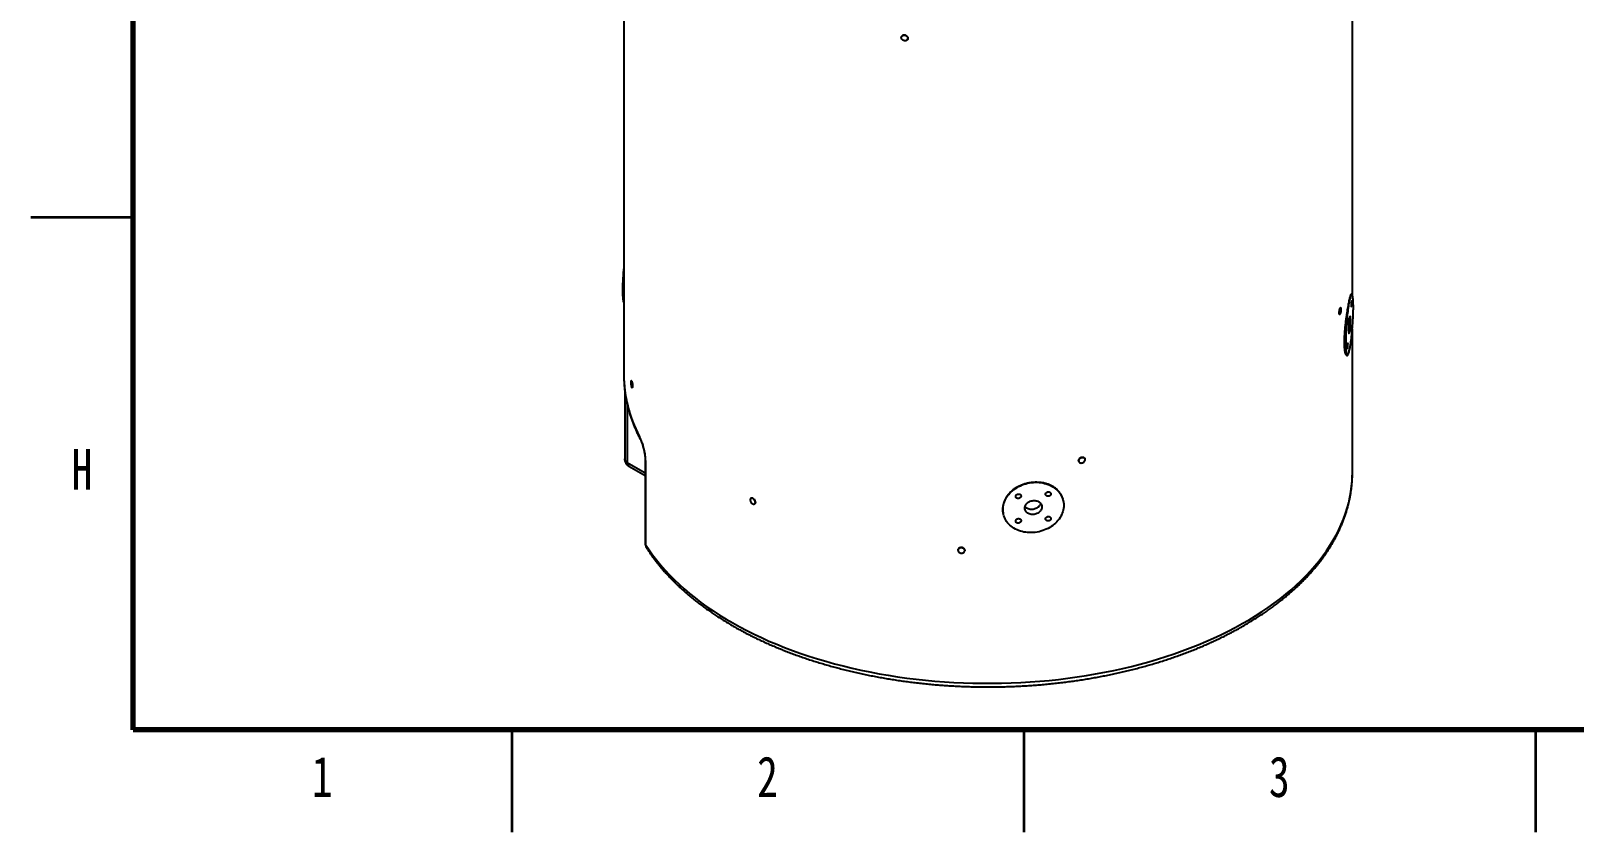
# Model space of a CAD drawing. Header units: millimetres. Extents: x -12403 to 8666, y -15213 to 13435.
# Drawn here: x -9688 to -5030, y -6254 to -3836 of the extents above; entities that cross this region are included whole.
import ezdxf

# ---------------------------------------------------------------- set-up
doc = ezdxf.new("R2010")
doc.units = ezdxf.units.MM
doc.styles.add('SLDTEXTSTYLE1', font='TXT', dxfattribs={"width": 0.75})

msp = doc.modelspace()

# ---------------------------------------------------------------- linework, layer by layer
at = {"color": 7, "linetype": 'Continuous', "lineweight": 70}
for p, q in [((-9379.36, -5944.77), (-9379.36, 6415.23)), ((8357.24, -5944.77), (-9379.36, -5944.77))]:
    msp.add_line(p, q, dxfattribs=at)
at = {"color": 7, "linetype": 'Continuous', "lineweight": 25}
for p, q in [((-7898.34, -2968.03), (-7898.34, -4875.78)), ((-5699.29, -4633.1), (-5699.29, -2968.03)), ((-7060.38, -3853.89), (-7060.39, -3853.92)), ((-7041.32, -3861.7), (-7041.31, -3861.67)), ((-5701.12, -4630.87), (-5702.43, -4630.77)), ((-5737.95, -4691.97), (-5737.94, -4691.97)), ((-5734.81, -4671.61), (-5734.82, -4671.61)), ((-5699.29, -5170.14), (-5699.29, -4735.03)), ((-5715.79, -4815.69), (-5714.48, -4815.78)), ((-7895.82, -4919.33), (-7895.82, -5127.74)), ((-7875.56, -4892.38), (-7876.54, -4892.5)), ((-7874.03, -4912.94), (-7873.05, -4912.82)), ((-7882.95, -5150.04), (-7834.08, -5178.25)), ((-7834.08, -5129.06), (-7834.08, -5381.37)), ((-7832.54, -5134.12), (-7832.54, -5386.43)), ((-6525.04, -5135.97), (-6525.03, -5135.99)), ((-6506.32, -5127.36), (-6506.33, -5127.34)), ((-5699.34, -5176.4), (-5699.29, -5170.14)), ((-7515.05, -5246.58), (-7515.07, -5246.59)), ((-7503.46, -5263.61), (-7503.45, -5263.6)), ((-6571.67, -5254.68), (-6572.14, -5252.52)), ((-6753.33, -5291.8), (-6752.86, -5293.97)), ((-6889.74, -5402.35), (-6889.74, -5402.38)), ((-6869.31, -5404.98), (-6869.3, -5404.96))]:
    msp.add_line(p, q, dxfattribs=at)
at = {"color": 7, "linetype": 'Continuous', "lineweight": 35}
for p, q in [((-9379.36, -4399.77), (-9688.36, -4399.77)), ((-8236.06, -5944.77), (-8236.06, -6253.77)), ((-6691.06, -5944.77), (-6691.06, -6253.77)), ((-5146.06, -5944.77), (-5146.06, -6253.77))]:
    msp.add_line(p, q, dxfattribs=at)
at = {"color": 8, "linetype": 'Continuous', "lineweight": 25}
for p, q in [((-7888.28, -4963.23), (-7888.28, -5138.25)), ((-7888.28, -5138.25), (-7834.08, -5169.54))]:
    msp.add_line(p, q, dxfattribs=at)
at = {"color": 7, "linetype": 'Continuous', "lineweight": 25, "flags": 128}
for points in [[(-7050.86, -3866.22), (-7052.81, -3865.79), (-7054.69, -3865.05), (-7056.43, -3864.04), (-7057.94, -3862.79), (-7059.19, -3861.34), (-7060.12, -3859.76), (-7060.69, -3858.11), (-7060.88, -3856.44), (-7060.69, -3854.83), (-7060.12, -3853.33), (-7059.19, -3852), (-7057.94, -3850.89), (-7056.43, -3850.06), (-7054.69, -3849.51), (-7052.81, -3849.29), (-7050.86, -3849.4)], [(-7050.86, -3849.4), (-7048.9, -3849.82), (-7047.02, -3850.56), (-7045.29, -3851.57), (-7043.77, -3852.82), (-7042.52, -3854.27), (-7041.59, -3855.85), (-7041.02, -3857.5), (-7040.83, -3859.17), (-7041.02, -3860.78), (-7041.59, -3862.28), (-7042.52, -3863.61), (-7043.77, -3864.72), (-7045.29, -3865.56), (-7047.02, -3866.1), (-7048.9, -3866.32), (-7050.86, -3866.22)], [(-7898.34, -4655.89), (-7898.7, -4654.83), (-7899.14, -4653.12), (-7899.55, -4651.06), (-7899.92, -4648.67), (-7900.24, -4645.94), (-7900.53, -4642.9), (-7900.78, -4639.56), (-7900.98, -4635.92), (-7901.14, -4632.01), (-7901.25, -4627.84), (-7901.32, -4623.42), (-7901.34, -4618.77), (-7901.32, -4613.91), (-7901.25, -4608.86), (-7901.14, -4603.64), (-7900.98, -4598.28), (-7900.78, -4592.78), (-7900.53, -4587.18), (-7900.24, -4581.49), (-7899.92, -4575.73), (-7899.55, -4569.94), (-7899.14, -4564.14), (-7898.7, -4558.33), (-7898.34, -4553.97)], [(-5707.8, -4647.63), (-5708.52, -4651.11), (-5709.24, -4654.88), (-5709.96, -4658.92), (-5710.67, -4663.21), (-5711.36, -4667.74), (-5712.04, -4672.49), (-5712.7, -4677.44), (-5713.35, -4682.58), (-5713.97, -4687.87), (-5714.57, -4693.3), (-5715.14, -4698.85), (-5715.68, -4704.5), (-5716.19, -4710.22), (-5716.67, -4715.99), (-5717.12, -4721.79), (-5717.52, -4727.6), (-5717.89, -4733.39), (-5718.22, -4739.14), (-5718.51, -4744.83), (-5718.75, -4750.44), (-5718.95, -4755.93), (-5719.11, -4761.3), (-5719.22, -4766.52), (-5719.29, -4771.57), (-5719.31, -4776.42), (-5719.29, -4781.07), (-5719.22, -4785.49), (-5719.11, -4789.67), (-5718.95, -4793.58), (-5718.75, -4797.22), (-5718.51, -4800.56), (-5718.22, -4803.6), (-5717.89, -4806.32), (-5717.52, -4808.72), (-5717.12, -4810.78), (-5716.67, -4812.49), (-5716.19, -4813.85), (-5715.68, -4814.85), (-5715.14, -4815.49), (-5714.57, -4815.77), (-5713.97, -4815.69), (-5713.35, -4815.24), (-5712.7, -4814.42), (-5712.04, -4813.25), (-5711.36, -4811.72), (-5710.67, -4809.85), (-5709.96, -4807.63), (-5709.24, -4805.08), (-5708.52, -4802.2), (-5707.8, -4799.02)], [(-5707.8, -4799.02), (-5707.08, -4795.53), (-5706.36, -4791.77), (-5705.64, -4787.73), (-5704.94, -4783.43), (-5704.24, -4778.9), (-5703.56, -4774.15), (-5702.9, -4769.2), (-5702.26, -4764.07), (-5701.63, -4758.78), (-5701.04, -4753.35), (-5700.46, -4747.8), (-5699.92, -4742.15), (-5699.41, -4736.43), (-5698.93, -4730.66), (-5698.49, -4724.86), (-5698.08, -4719.05), (-5697.71, -4713.26), (-5697.39, -4707.51), (-5697.1, -4701.82), (-5696.85, -4696.21), (-5696.65, -4690.72), (-5696.49, -4685.35), (-5696.38, -4680.13), (-5696.31, -4675.08), (-5696.29, -4670.22), (-5696.31, -4665.58), (-5696.38, -4661.16), (-5696.49, -4656.98), (-5696.65, -4653.07), (-5696.85, -4649.43), (-5697.1, -4646.09), (-5697.39, -4643.05), (-5697.71, -4640.33), (-5698.08, -4637.93), (-5698.49, -4635.87), (-5698.93, -4634.16), (-5699.41, -4632.8), (-5699.92, -4631.8), (-5700.46, -4631.15), (-5701.04, -4630.88), (-5701.63, -4630.96), (-5702.26, -4631.41), (-5702.9, -4632.23), (-5703.56, -4633.4), (-5704.24, -4634.93), (-5704.94, -4636.8), (-5705.64, -4639.02), (-5706.36, -4641.57), (-5707.08, -4644.45), (-5707.8, -4647.63)], [(-5701.13, -4655.36), (-5701.15, -4654.02), (-5701.22, -4652.97), (-5701.33, -4652.25), (-5701.49, -4651.9), (-5701.67, -4651.93), (-5701.88, -4652.34), (-5702.09, -4653.11), (-5702.31, -4654.2), (-5702.53, -4655.58), (-5702.72, -4657.16), (-5702.89, -4658.88), (-5703.03, -4660.66), (-5703.12, -4662.41), (-5703.17, -4664.05), (-5703.17, -4665.5), (-5703.12, -4666.7), (-5703.03, -4667.59), (-5702.89, -4668.13), (-5702.72, -4668.3), (-5702.53, -4668.08), (-5702.31, -4667.48), (-5702.09, -4666.54), (-5701.88, -4665.3), (-5701.67, -4663.81), (-5701.49, -4662.15), (-5701.33, -4660.4), (-5701.22, -4658.62), (-5701.15, -4656.92), (-5701.13, -4655.36)], [(-5736.37, -4690.21), (-5736.89, -4691.16), (-5737.39, -4691.76), (-5737.85, -4691.98), (-5738.25, -4691.8), (-5738.58, -4691.24), (-5738.82, -4690.32), (-5738.97, -4689.07), (-5739.02, -4687.54), (-5738.97, -4685.79), (-5738.82, -4683.88), (-5738.58, -4681.9), (-5738.25, -4679.91), (-5737.85, -4677.99), (-5737.39, -4676.22), (-5736.89, -4674.67), (-5736.37, -4673.38)], [(-5736.37, -4673.38), (-5735.85, -4672.43), (-5735.36, -4671.83), (-5734.9, -4671.61), (-5734.5, -4671.79), (-5734.17, -4672.35), (-5733.92, -4673.27), (-5733.77, -4674.52), (-5733.72, -4676.05), (-5733.77, -4677.8), (-5733.92, -4679.71), (-5734.17, -4681.69), (-5734.5, -4683.68), (-5734.9, -4685.6), (-5735.36, -4687.37), (-5735.85, -4688.92), (-5736.37, -4690.21)], [(-5712.43, -4707.51), (-5712.46, -4706.17), (-5712.53, -4705.12), (-5712.64, -4704.4), (-5712.79, -4704.05), (-5712.98, -4704.07), (-5713.18, -4704.48), (-5713.4, -4705.26), (-5713.62, -4706.35), (-5713.83, -4707.73), (-5714.03, -4709.31), (-5714.2, -4711.03), (-5714.33, -4712.81), (-5714.42, -4714.55), (-5714.47, -4716.2), (-5714.47, -4717.65), (-5714.42, -4718.85), (-5714.33, -4719.74), (-5714.2, -4720.28), (-5714.03, -4720.45), (-5713.83, -4720.23), (-5713.62, -4719.63), (-5713.4, -4718.69), (-5713.18, -4717.45), (-5712.98, -4715.96), (-5712.79, -4714.3), (-5712.64, -4712.54), (-5712.53, -4710.77), (-5712.46, -4709.07), (-5712.43, -4707.51)], [(-5704.6, -4708.57), (-5704.63, -4706.19), (-5704.69, -4704.05), (-5704.8, -4702.18), (-5704.96, -4700.6), (-5705.15, -4699.34), (-5705.38, -4698.43), (-5705.64, -4697.85), (-5705.94, -4697.64), (-5706.26, -4697.79), (-5706.6, -4698.3), (-5706.96, -4699.15), (-5707.33, -4700.35), (-5707.71, -4701.87), (-5708.09, -4703.69), (-5708.46, -4705.79), (-5708.83, -4708.13), (-5709.18, -4710.69), (-5709.51, -4713.42), (-5709.82, -4716.29), (-5710.1, -4719.26), (-5710.34, -4722.29), (-5710.56, -4725.33), (-5710.73, -4728.35), (-5710.86, -4731.29), (-5710.95, -4734.12), (-5710.99, -4736.8), (-5710.99, -4739.29), (-5710.95, -4741.56), (-5710.86, -4743.57), (-5710.73, -4745.3), (-5710.56, -4746.72), (-5710.34, -4747.81), (-5710.1, -4748.55), (-5709.82, -4748.95), (-5709.51, -4748.98), (-5709.18, -4748.65), (-5708.83, -4747.97), (-5708.46, -4746.94), (-5708.09, -4745.58), (-5707.71, -4743.9), (-5707.33, -4741.94), (-5706.96, -4739.72), (-5706.6, -4737.27), (-5706.26, -4734.62), (-5705.94, -4731.81), (-5705.64, -4728.88), (-5705.38, -4725.88), (-5705.15, -4722.84), (-5704.96, -4719.8), (-5704.8, -4716.82), (-5704.69, -4713.93), (-5704.63, -4711.16), (-5704.6, -4708.57)], [(-5701.13, -4729.7), (-5701.15, -4728.36), (-5701.22, -4727.31), (-5701.33, -4726.59), (-5701.49, -4726.24), (-5701.67, -4726.26), (-5701.88, -4726.67), (-5702.09, -4727.44), (-5702.31, -4728.54), (-5702.53, -4729.92), (-5702.72, -4731.5), (-5702.89, -4733.22), (-5703.03, -4734.99), (-5703.12, -4736.74), (-5703.17, -4738.38), (-5703.17, -4739.84), (-5703.12, -4741.04), (-5703.03, -4741.93), (-5702.89, -4742.47), (-5702.72, -4742.64), (-5702.53, -4742.42), (-5702.31, -4741.82), (-5702.09, -4740.88), (-5701.88, -4739.64), (-5701.67, -4738.15), (-5701.49, -4736.49), (-5701.33, -4734.73), (-5701.22, -4732.96), (-5701.15, -4731.26), (-5701.13, -4729.7)], [(-5712.43, -4781.85), (-5712.46, -4780.51), (-5712.53, -4779.46), (-5712.64, -4778.74), (-5712.79, -4778.38), (-5712.98, -4778.41), (-5713.18, -4778.82), (-5713.4, -4779.59), (-5713.62, -4780.69), (-5713.83, -4782.06), (-5714.03, -4783.65), (-5714.2, -4785.37), (-5714.33, -4787.14), (-5714.42, -4788.89), (-5714.47, -4790.53), (-5714.47, -4791.99), (-5714.42, -4793.19), (-5714.33, -4794.08), (-5714.2, -4794.62), (-5714.03, -4794.79), (-5713.83, -4794.57), (-5713.62, -4793.97), (-5713.4, -4793.03), (-5713.18, -4791.79), (-5712.98, -4790.3), (-5712.79, -4788.64), (-5712.64, -4786.88), (-5712.53, -4785.11), (-5712.46, -4783.4), (-5712.43, -4781.85)], [(-7873.14, -4908.54), (-7873.18, -4906.84), (-7873.29, -4904.99), (-7873.48, -4903.07), (-7873.73, -4901.13), (-7874.04, -4899.24), (-7874.39, -4897.49), (-7874.78, -4895.92), (-7875.18, -4894.6), (-7875.59, -4893.57), (-7875.98, -4892.87), (-7876.35, -4892.53), (-7876.68, -4892.55), (-7876.96, -4892.95), (-7877.18, -4893.7), (-7877.34, -4894.77), (-7877.41, -4896.13), (-7877.41, -4897.73), (-7877.34, -4899.51), (-7877.18, -4901.4), (-7876.96, -4903.35), (-7876.68, -4905.27), (-7876.35, -4907.1), (-7875.98, -4908.77), (-7875.59, -4910.22), (-7875.18, -4911.4), (-7874.78, -4912.26), (-7874.39, -4912.79), (-7874.04, -4912.94), (-7873.73, -4912.73), (-7873.48, -4912.16), (-7873.29, -4911.25), (-7873.18, -4910.02), (-7873.14, -4908.54)], [(-6515.67, -5123.27), (-6517.62, -5123.73), (-6519.48, -5124.49), (-6521.2, -5125.53), (-6522.71, -5126.81), (-6523.95, -5128.28), (-6524.87, -5129.87), (-6525.44, -5131.54), (-6525.63, -5133.21), (-6525.44, -5134.82), (-6524.87, -5136.31), (-6523.95, -5137.62), (-6522.71, -5138.71), (-6521.2, -5139.52), (-6519.48, -5140.03), (-6517.62, -5140.22), (-6515.67, -5140.09)], [(-6515.67, -5140.09), (-6513.73, -5139.63), (-6511.87, -5138.86), (-6510.14, -5137.82), (-6508.64, -5136.54), (-6507.4, -5135.08), (-6506.48, -5133.48), (-6505.91, -5131.82), (-6505.72, -5130.15), (-6505.91, -5128.53), (-6506.48, -5127.04), (-6507.4, -5125.73), (-6508.64, -5124.65), (-6510.14, -5123.83), (-6511.87, -5123.32), (-6513.73, -5123.13), (-6515.67, -5123.27)], [(-6662.27, -5350.02), (-6668.04, -5350.29), (-6673.79, -5350.25), (-6679.5, -5349.92), (-6685.14, -5349.29), (-6690.69, -5348.37), (-6696.13, -5347.15), (-6701.43, -5345.64), (-6706.58, -5343.86), (-6711.55, -5341.8), (-6716.33, -5339.47), (-6720.9, -5336.88), (-6725.23, -5334.05), (-6729.32, -5330.99), (-6733.14, -5327.69), (-6736.68, -5324.19), (-6739.93, -5320.49), (-6742.87, -5316.61), (-6745.49, -5312.57), (-6747.79, -5308.37), (-6749.75, -5304.04), (-6751.36, -5299.59), (-6752.62, -5295.04), (-6753.52, -5290.41), (-6754.07, -5285.71), (-6754.25, -5280.97), (-6754.07, -5276.2), (-6753.52, -5271.43), (-6752.62, -5266.67), (-6751.36, -5261.94), (-6749.75, -5257.26), (-6747.79, -5252.64), (-6745.49, -5248.11), (-6742.87, -5243.68), (-6739.93, -5239.38), (-6736.68, -5235.21), (-6733.14, -5231.2), (-6729.32, -5227.35), (-6725.23, -5223.7), (-6720.9, -5220.24), (-6716.33, -5216.99), (-6711.55, -5213.98), (-6706.58, -5211.2), (-6701.43, -5208.67), (-6696.13, -5206.39), (-6690.69, -5204.39), (-6685.14, -5202.66), (-6679.5, -5201.22), (-6673.79, -5200.06), (-6668.04, -5199.2), (-6662.27, -5198.63)], [(-6662.27, -5198.63), (-6656.49, -5198.36), (-6650.74, -5198.4), (-6645.03, -5198.73), (-6639.39, -5199.36), (-6633.84, -5200.28), (-6628.4, -5201.5), (-6623.1, -5203.01), (-6617.95, -5204.79), (-6612.98, -5206.85), (-6608.2, -5209.18), (-6603.63, -5211.77), (-6599.3, -5214.6), (-6595.21, -5217.66), (-6591.39, -5220.96), (-6587.85, -5224.46), (-6584.6, -5228.15), (-6581.66, -5232.04), (-6579.04, -5236.08), (-6576.74, -5240.28), (-6574.79, -5244.61), (-6573.17, -5249.06), (-6571.91, -5253.61), (-6571.01, -5258.24), (-6570.47, -5262.94), (-6570.28, -5267.68), (-6570.47, -5272.44), (-6571.01, -5277.22), (-6571.91, -5281.98), (-6573.17, -5286.71), (-6574.79, -5291.39), (-6576.74, -5296.01), (-6579.04, -5300.54), (-6581.66, -5304.97), (-6584.6, -5309.27), (-6587.85, -5313.44), (-6591.39, -5317.45), (-6595.21, -5321.3), (-6599.3, -5324.95), (-6603.63, -5328.41), (-6608.2, -5331.66), (-6612.98, -5334.67), (-6617.95, -5337.45), (-6623.1, -5339.98), (-6628.4, -5342.26), (-6633.84, -5344.26), (-6639.39, -5345.99), (-6645.03, -5347.43), (-6650.74, -5348.59), (-6656.49, -5349.45), (-6662.27, -5350.02)], [(-7509.27, -5246.69), (-7510.8, -5246.1), (-7512.28, -5245.86), (-7513.63, -5245.97), (-7514.83, -5246.43), (-7515.8, -5247.23), (-7516.53, -5248.33), (-7516.98, -5249.69), (-7517.13, -5251.25), (-7516.98, -5252.97), (-7516.53, -5254.77), (-7515.8, -5256.57), (-7514.83, -5258.33), (-7513.63, -5259.96), (-7512.28, -5261.4), (-7510.8, -5262.6), (-7509.27, -5263.51)], [(-7509.27, -5263.51), (-7507.73, -5264.1), (-7506.26, -5264.34), (-7504.9, -5264.22), (-7503.71, -5263.76), (-7502.73, -5262.96), (-7502, -5261.86), (-7501.56, -5260.51), (-7501.41, -5258.94), (-7501.56, -5257.22), (-7502, -5255.43), (-7502.73, -5253.62), (-7503.71, -5251.87), (-7504.9, -5250.24), (-7506.26, -5248.8), (-7507.73, -5247.6), (-7509.27, -5246.69)], [(-6715.61, -5241.01), (-6715.42, -5239.55), (-6714.85, -5238.13), (-6713.94, -5236.82), (-6712.73, -5235.67), (-6711.26, -5234.75), (-6709.62, -5234.09), (-6707.88, -5233.73), (-6706.11, -5233.68), (-6704.41, -5233.95), (-6702.85, -5234.52), (-6701.5, -5235.36), (-6700.43, -5236.44), (-6699.69, -5237.71), (-6699.31, -5239.1), (-6699.31, -5240.56), (-6699.69, -5242.01), (-6700.43, -5243.38), (-6701.5, -5244.62), (-6702.85, -5245.66), (-6704.41, -5246.45), (-6706.11, -5246.96), (-6707.88, -5247.17), (-6709.62, -5247.06), (-6711.26, -5246.64), (-6712.73, -5245.93), (-6713.94, -5244.96), (-6714.85, -5243.78), (-6715.42, -5242.44), (-6715.61, -5241.01)], [(-6687.82, -5276.17), (-6687.64, -5273.67), (-6687.1, -5271.18), (-6686.22, -5268.73), (-6685, -5266.37), (-6683.46, -5264.11), (-6681.62, -5262), (-6679.51, -5260.06), (-6677.16, -5258.32), (-6674.6, -5256.8), (-6671.87, -5255.53), (-6669, -5254.53), (-6666.04, -5253.8), (-6663.02, -5253.36), (-6660, -5253.22), (-6657, -5253.37), (-6654.08, -5253.82), (-6651.28, -5254.55), (-6648.63, -5255.56), (-6646.17, -5256.83), (-6643.93, -5258.35), (-6641.96, -5260.1), (-6640.27, -5262.04), (-6638.88, -5264.16), (-6637.83, -5266.42), (-6637.12, -5268.79), (-6636.76, -5271.24), (-6636.76, -5273.73), (-6637.12, -5276.23), (-6637.83, -5278.7), (-6638.88, -5281.11), (-6640.27, -5283.43), (-6641.96, -5285.62), (-6643.93, -5287.65), (-6646.17, -5289.49), (-6648.63, -5291.12), (-6651.28, -5292.51), (-6654.08, -5293.65), (-6657, -5294.52), (-6660, -5295.1), (-6663.02, -5295.4), (-6666.04, -5295.39), (-6669, -5295.09), (-6671.87, -5294.5), (-6674.6, -5293.63), (-6677.16, -5292.48), (-6679.51, -5291.08), (-6681.62, -5289.45), (-6683.46, -5287.6), (-6685, -5285.57), (-6686.22, -5283.38), (-6687.1, -5281.06), (-6687.64, -5278.64), (-6687.82, -5276.17)], [(-6640.4, -5261.86), (-6641.03, -5263.95), (-6642.08, -5266.36), (-6643.46, -5268.68), (-6645.15, -5270.87), (-6647.13, -5272.9), (-6649.36, -5274.74), (-6651.82, -5276.37), (-6654.48, -5277.76), (-6657.28, -5278.9), (-6660.2, -5279.77), (-6663.19, -5280.35), (-6666.22, -5280.65), (-6669.24, -5280.64), (-6672.2, -5280.34), (-6675.07, -5279.75), (-6677.8, -5278.88), (-6680.36, -5277.73), (-6682.71, -5276.33), (-6684.82, -5274.7), (-6686.66, -5272.85), (-6687.33, -5272.04)], [(-6625.27, -5234.48), (-6625.08, -5233.02), (-6624.52, -5231.6), (-6623.61, -5230.29), (-6622.39, -5229.15), (-6620.93, -5228.22), (-6619.29, -5227.57), (-6617.54, -5227.21), (-6615.78, -5227.16), (-6614.07, -5227.42), (-6612.51, -5227.99), (-6611.16, -5228.84), (-6610.09, -5229.92), (-6609.35, -5231.18), (-6608.97, -5232.58), (-6608.97, -5234.03), (-6609.35, -5235.48), (-6610.09, -5236.86), (-6611.16, -5238.09), (-6612.51, -5239.13), (-6614.07, -5239.92), (-6615.78, -5240.44), (-6617.54, -5240.64), (-6619.29, -5240.53), (-6620.93, -5240.11), (-6622.39, -5239.4), (-6623.61, -5238.43), (-6624.52, -5237.25), (-6625.08, -5235.92), (-6625.27, -5234.48)], [(-6715.61, -5315.35), (-6715.42, -5313.89), (-6714.85, -5312.47), (-6713.94, -5311.16), (-6712.73, -5310.01), (-6711.26, -5309.09), (-6709.62, -5308.43), (-6707.88, -5308.07), (-6706.11, -5308.02), (-6704.41, -5308.29), (-6702.85, -5308.86), (-6701.5, -5309.7), (-6700.43, -5310.78), (-6699.69, -5312.05), (-6699.31, -5313.44), (-6699.31, -5314.9), (-6699.69, -5316.35), (-6700.43, -5317.72), (-6701.5, -5318.96), (-6702.85, -5319.99), (-6704.41, -5320.79), (-6706.11, -5321.3), (-6707.88, -5321.51), (-6709.62, -5321.4), (-6711.26, -5320.98), (-6712.73, -5320.27), (-6713.94, -5319.3), (-6714.85, -5318.12), (-6715.42, -5316.78), (-6715.61, -5315.35)], [(-6625.27, -5308.82), (-6625.08, -5307.36), (-6624.52, -5305.94), (-6623.61, -5304.63), (-6622.39, -5303.48), (-6620.93, -5302.56), (-6619.29, -5301.91), (-6617.54, -5301.54), (-6615.78, -5301.5), (-6614.07, -5301.76), (-6612.51, -5302.33), (-6611.16, -5303.17), (-6610.09, -5304.26), (-6609.35, -5305.52), (-6608.97, -5306.92), (-6608.97, -5308.37), (-6609.35, -5309.82), (-6610.09, -5311.19), (-6611.16, -5312.43), (-6612.51, -5313.47), (-6614.07, -5314.26), (-6615.78, -5314.77), (-6617.54, -5314.98), (-6619.29, -5314.87), (-6620.93, -5314.45), (-6622.39, -5313.74), (-6623.61, -5312.77), (-6624.52, -5311.59), (-6625.08, -5310.25), (-6625.27, -5308.82)], [(-6879.53, -5395.27), (-6881.53, -5395.35), (-6883.46, -5395.74), (-6885.23, -5396.45), (-6886.79, -5397.43), (-6888.07, -5398.65), (-6889.02, -5400.06), (-6889.6, -5401.61), (-6889.8, -5403.25), (-6889.6, -5404.89), (-6889.02, -5406.5), (-6888.07, -5407.99), (-6886.79, -5409.32), (-6885.23, -5410.43), (-6883.46, -5411.29), (-6881.53, -5411.85), (-6879.53, -5412.09)], [(-6879.53, -5412.09), (-6877.52, -5412.02), (-6875.59, -5411.62), (-6873.82, -5410.92), (-6872.26, -5409.94), (-6870.98, -5408.72), (-6870.03, -5407.3), (-6869.45, -5405.75), (-6869.25, -5404.12), (-6869.45, -5402.47), (-6870.03, -5400.87), (-6870.98, -5399.37), (-6872.26, -5398.04), (-6873.82, -5396.93), (-6875.59, -5396.08), (-6877.52, -5395.52), (-6879.53, -5395.27)]]:
    msp.add_lwpolyline(points, dxfattribs=at)
at = {"color": 8, "linetype": 'Continuous', "lineweight": 25, "flags": 128}
for points in [[(-7898.34, -4875.78), (-7898.21, -4885.71), (-7897.7, -4897.48), (-7896.81, -4909.26), (-7895.54, -4921.01), (-7893.9, -4932.76), (-7891.88, -4944.48), (-7889.48, -4956.18), (-7886.71, -4967.85), (-7883.56, -4979.49), (-7880.04, -4991.1), (-7876.15, -5002.66), (-7871.88, -5014.19), (-7867.25, -5025.66), (-7862.25, -5037.08), (-7856.88, -5048.45), (-7851.14, -5059.76)], [(-7888.28, -5138.25), (-7890.12, -5137.07), (-7891.73, -5135.78), (-7893.09, -5134.41), (-7894.19, -5132.95), (-7895.01, -5131.44), (-7895.55, -5129.88), (-7895.81, -5128.31), (-7895.82, -5127.74)], [(-7888.28, -5138.25), (-7888.15, -5140.71), (-7887.75, -5142.97), (-7887.1, -5145.02), (-7886.2, -5146.82), (-7885.06, -5148.33), (-7883.7, -5149.55), (-7882.95, -5150.04)], [(-7832.54, -5386.43), (-7822.35, -5402.02), (-7811.45, -5417.45), (-7799.85, -5432.72), (-7787.57, -5447.8), (-7774.6, -5462.68), (-7760.96, -5477.37), (-7746.66, -5491.85), (-7731.71, -5506.1), (-7716.11, -5520.12), (-7699.88, -5533.9), (-7683.02, -5547.43), (-7665.56, -5560.7), (-7647.5, -5573.7), (-7628.86, -5586.43), (-7609.64, -5598.86), (-7589.87, -5611), (-7569.55, -5622.84), (-7548.7, -5634.36), (-7527.33, -5645.57), (-7505.46, -5656.44), (-7483.1, -5666.98), (-7460.27, -5677.18), (-7436.99, -5687.03), (-7413.26, -5696.53), (-7389.11, -5705.66), (-7364.56, -5714.42), (-7339.61, -5722.8), (-7314.29, -5730.81), (-7288.62, -5738.43), (-7262.61, -5745.65), (-7236.28, -5752.48), (-7209.65, -5758.91), (-7182.73, -5764.94), (-7155.55, -5770.55), (-7128.12, -5775.75), (-7100.47, -5780.53), (-7072.61, -5784.89), (-7044.56, -5788.83), (-7016.34, -5792.34), (-6987.97, -5795.42), (-6959.47, -5798.07), (-6930.86, -5800.29), (-6902.16, -5802.08), (-6873.39, -5803.43), (-6844.57, -5804.34), (-6815.71, -5804.81), (-6786.85, -5804.85), (-6757.99, -5804.45), (-6729.16, -5803.61), (-6700.38, -5802.34), (-6671.66, -5800.63), (-6643.03, -5798.48), (-6614.51, -5795.91), (-6586.12, -5792.9), (-6557.88, -5789.46), (-6529.8, -5785.6), (-6501.9, -5781.31), (-6474.21, -5776.6), (-6446.75, -5771.47), (-6419.52, -5765.92), (-6392.56, -5759.97), (-6365.88, -5753.61), (-6339.5, -5746.85), (-6313.43, -5739.69), (-6287.7, -5732.14), (-6262.32, -5724.2), (-6237.31, -5715.88), (-6212.68, -5707.18), (-6188.46, -5698.11), (-6164.67, -5688.68), (-6141.3, -5678.89), (-6118.4, -5668.75), (-6095.96, -5658.27), (-6074, -5647.45), (-6052.55, -5636.3), (-6031.61, -5624.83), (-6011.19, -5613.04), (-5991.33, -5600.96), (-5972.01, -5588.57), (-5953.27, -5575.9), (-5935.11, -5562.94), (-5917.55, -5549.72), (-5900.59, -5536.23), (-5884.25, -5522.49), (-5868.54, -5508.51), (-5853.48, -5494.3), (-5839.06, -5479.86), (-5825.31, -5465.21), (-5812.23, -5450.35), (-5799.83, -5435.3), (-5788.11, -5420.07), (-5777.09, -5404.67), (-5766.78, -5389.11), (-5757.18, -5373.39), (-5748.3, -5357.53), (-5740.14, -5341.55), (-5732.71, -5325.45), (-5726.01, -5309.24), (-5720.06, -5292.93), (-5714.85, -5276.54), (-5710.38, -5260.08), (-5706.67, -5243.55), (-5703.71, -5226.97), (-5701.5, -5210.36), (-5700.05, -5193.71), (-5699.36, -5177.05), (-5699.34, -5176.4)]]:
    msp.add_lwpolyline(points, dxfattribs=at)
at = {"color": 8, "linetype": 'Continuous', "lineweight": 25}
for centre, radius, start, end in [((-7834.83, -5059.88), 16.31, 179.56942, 207.62313), ((-7824.63, -5128.95), 9.45, 180.56265, 213.19468), ((-7824.63, -5381.26), 9.45, 180.64898, 213.19334), ((-7816.47, -5386.61), 16.07, 179.37227, 211.73776)]:
    msp.add_arc(centre, radius, start, end, dxfattribs=at)
at = {"color": 7, "linetype": 'Continuous', "lineweight": 25}
for centre, end in [((-7870.07, -5127.74), 240.00269), ((-7808.33, -5381.37), 212.12182)]:
    msp.add_arc(centre, 25.75, 180, end, dxfattribs=at)
for points, knots in [([(-7050.86, -3849.4), (-7050.89, -3849.39), (-7052.05, -3849.24), (-7054.35, -3849.27), (-7057.29, -3850.29), (-7059.42, -3851.91), (-7060.02, -3853.35), (-7060.27, -3853.94)], [0, 0, 0, 0, 0.0085559, 0.2768157, 0.5450712, 0.8133478, 1, 1, 1, 1]), ([(-7041.44, -3861.62), (-7041.21, -3861.1), (-7040.62, -3859.73), (-7040.93, -3857.15), (-7042.23, -3854.33), (-7044.56, -3851.91), (-7047.54, -3850.11), (-7049.76, -3849.63), (-7050.86, -3849.4)], [0, 0, 0, 0, 0.1105791, 0.2895909, 0.4685952, 0.6476048, 0.8266189, 1, 1, 1, 1]), ([(-5715.78, -4815.54), (-5716.03, -4815.55), (-5716.76, -4815.58), (-5717.92, -4814.39), (-5719.22, -4812), (-5720.38, -4808.45), (-5721.38, -4803.85), (-5722.18, -4798.2), (-5722.77, -4791.61), (-5723.13, -4784.19), (-5723.24, -4775.98), (-5723.11, -4767.14), (-5722.74, -4757.75), (-5722.14, -4747.94), (-5721.33, -4737.83), (-5720.33, -4727.53), (-5719.16, -4717.17), (-5717.86, -4706.89), (-5716.46, -4696.79), (-5714.98, -4687.03), (-5713.48, -4677.71), (-5711.97, -4668.99), (-5710.51, -4661.03), (-5709.11, -4653.79), (-5708.24, -4649.68), (-5707.8, -4647.63)], [0, 0, 0, 0, 0.0221385, 0.0665602, 0.1111209, 0.1558234, 0.2003834, 0.2449492, 0.2896576, 0.3342226, 0.3786503, 0.42322, 0.4676477, 0.5120099, 0.5565132, 0.6008761, 0.6453473, 0.6899596, 0.7344309, 0.7790154, 0.8237422, 0.8683263, 0.9121721, 0.9561544, 1, 1, 1, 1]), ([(-5707.8, -4647.63), (-5707.78, -4647.54), (-5707.33, -4645.47), (-5706.49, -4641.77), (-5705.37, -4637.36), (-5704.36, -4633.99), (-5703.49, -4631.82), (-5702.85, -4630.77), (-5702.54, -4630.88), (-5702.44, -4630.92)], [0, 0, 0, 0, 0.0083534, 0.1892419, 0.3707078, 0.5515987, 0.7324747, 0.9139252, 1, 1, 1, 1]), ([(-5736.37, -4673.38), (-5736.47, -4673.62), (-5736.87, -4674.53), (-5737.56, -4676.66), (-5738.32, -4679.92), (-5738.85, -4683.41), (-5739.11, -4686.7), (-5739.05, -4689.48), (-5738.67, -4691.27), (-5738.27, -4692.08), (-5737.97, -4691.94), (-5737.95, -4691.92)], [0, 0, 0, 0, 0.04641721, 0.18081201, 0.31520707, 0.44960632, 0.58400698, 0.71840332, 0.85279722, 0.98719412, 1, 1, 1, 1]), ([(-5734.84, -4671.71), (-5734.88, -4671.67), (-5735.14, -4671.46), (-5735.69, -4672.07), (-5736.18, -4673.01), (-5736.37, -4673.38)], [0, 0, 0, 0, 0.1149497, 0.6488144, 1, 1, 1, 1]), ([(-7898.33, -4875.51), (-7898.33, -4876.98), (-7898.33, -4882.18), (-7898.08, -4891.1), (-7897.48, -4902.26), (-7896.55, -4913.42), (-7895.29, -4924.56), (-7893.7, -4935.69), (-7891.8, -4946.81), (-7889.57, -4957.9), (-7887.01, -4968.97), (-7884.13, -4980.02), (-7880.93, -4991.03), (-7877.41, -5002.01), (-7873.57, -5012.96), (-7869.4, -5023.87), (-7864.92, -5034.73), (-7860.11, -5045.55), (-7854.94, -5056.46), (-7851.2, -5063.71), (-7849.3, -5067.41)], [0, 0, 0, 0, 0.0225935, 0.0797259, 0.1368599, 0.1940016, 0.2511578, 0.3083351, 0.3655399, 0.4227783, 0.4800557, 0.5373771, 0.594747, 0.6521694, 0.7096473, 0.7671833, 0.8247793, 0.8824364, 0.9401554, 1, 1, 1, 1]), ([(-7875.55, -4892.43), (-7875.38, -4892.48), (-7875, -4892.57), (-7874.3, -4894.11), (-7873.57, -4896.56), (-7872.92, -4899.72), (-7872.42, -4903.18), (-7872.17, -4906.2), (-7872.14, -4907.8), (-7872.13, -4908.41)], [0, 0, 0, 0, 0.13626372, 0.28978827, 0.44330609, 0.59682337, 0.75034382, 0.90387047, 1, 1, 1, 1]), ([(-7872.13, -4908.41), (-7872.16, -4909.29), (-7872.21, -4911.04), (-7872.56, -4912.55), (-7872.91, -4912.67), (-7873.06, -4912.73)], [0, 0, 0, 0, 0.3568963, 0.7137966, 1, 1, 1, 1]), ([(-7832.54, -5134.12), (-7832.56, -5132.56), (-7832.61, -5129.37), (-7832.99, -5124.12), (-7833.6, -5118.58), (-7834.47, -5112.63), (-7835.62, -5106.36), (-7837.03, -5099.86), (-7838.68, -5093.29), (-7840.53, -5086.75), (-7842.57, -5080.37), (-7844.69, -5074.4), (-7846.84, -5068.95), (-7849.01, -5063.98), (-7850.43, -5061.16), (-7851.14, -5059.76)], [0, 0, 0, 0, 0.0643441, 0.1316457, 0.1992252, 0.2665535, 0.3428021, 0.4193976, 0.49571, 0.5795688, 0.6637767, 0.7477033, 0.8317035, 0.9159702, 1, 1, 1, 1]), ([(-7849.27, -5067.43), (-7849.27, -5067.44), (-7849.03, -5067.88), (-7848.46, -5069.03), (-7847.57, -5070.9), (-7846.59, -5073.11), (-7845.57, -5075.6), (-7844.5, -5078.35), (-7843.43, -5081.33), (-7842.35, -5084.5), (-7841.3, -5087.82), (-7840.28, -5091.28), (-7839.31, -5094.81), (-7838.39, -5098.4), (-7837.56, -5101.99), (-7836.79, -5105.58), (-7836.12, -5109.11), (-7835.54, -5112.53), (-7835.06, -5115.79), (-7834.68, -5118.89), (-7834.4, -5121.84), (-7834.21, -5124.62), (-7834.1, -5127.05), (-7834.09, -5128.43), (-7834.09, -5129.04)], [0, 0, 0, 0, 0.0003234, 0.0464328, 0.0945603, 0.1443006, 0.195221, 0.2469027, 0.2989728, 0.3510968, 0.4030257, 0.4545064, 0.5060411, 0.5557495, 0.6054191, 0.6544385, 0.7023962, 0.7489743, 0.7939543, 0.8374303, 0.8810512, 0.9240932, 0.9662609, 1, 1, 1, 1]), ([(-6524.93, -5135.93), (-6525.19, -5135.32), (-6525.83, -5133.87), (-6525.53, -5131.19), (-6524.23, -5128.35), (-6521.93, -5125.89), (-6518.96, -5124.03), (-6516.76, -5123.52), (-6515.67, -5123.27)], [0, 0, 0, 0, 0.1271946, 0.3028568, 0.4785186, 0.6541856, 0.829859, 1, 1, 1, 1]), ([(-6515.67, -5123.27), (-6515.64, -5123.26), (-6514.49, -5123.09), (-6512.2, -5123.08), (-6509.29, -5124.06), (-6507.24, -5125.57), (-6506.67, -5126.9), (-6506.46, -5127.4)], [0, 0, 0, 0, 0.00881, 0.2849503, 0.5610891, 0.8372399, 1, 1, 1, 1]), ([(-7830.14, -5395.06), (-7828.95, -5396.93), (-7825.55, -5402.3), (-7819.7, -5411.11), (-7812.49, -5421.47), (-7804.96, -5431.74), (-7797.14, -5441.94), (-7789.01, -5452.06), (-7780.59, -5462.09), (-7771.87, -5472.03), (-7762.86, -5481.88), (-7753.56, -5491.64), (-7743.98, -5501.3), (-7734.11, -5510.85), (-7723.97, -5520.3), (-7713.54, -5529.64), (-7702.85, -5538.87), (-7691.88, -5547.99), (-7680.65, -5557), (-7669.16, -5565.88), (-7657.4, -5574.64), (-7645.4, -5583.28), (-7633.14, -5591.8), (-7620.63, -5600.18), (-7607.88, -5608.44), (-7594.9, -5616.56), (-7581.67, -5624.54), (-7568.22, -5632.39), (-7554.54, -5640.09), (-7540.64, -5647.66), (-7526.52, -5655.08), (-7512.18, -5662.35), (-7497.64, -5669.48), (-7482.89, -5676.45), (-7467.93, -5683.27), (-7452.79, -5689.94), (-7437.45, -5696.46), (-7421.92, -5702.81), (-7406.21, -5709.01), (-7390.32, -5715.05), (-7374.26, -5720.92), (-7358.03, -5726.63), (-7341.64, -5732.17), (-7325.09, -5737.55), (-7308.38, -5742.76), (-7291.53, -5747.8), (-7274.53, -5752.66), (-7257.39, -5757.36), (-7240.12, -5761.88), (-7222.72, -5766.22), (-7205.19, -5770.39), (-7187.55, -5774.39), (-7169.79, -5778.2), (-7151.92, -5781.84), (-7133.96, -5785.29), (-7115.89, -5788.56), (-7097.73, -5791.65), (-7079.48, -5794.56), (-7061.15, -5797.29), (-7042.75, -5799.83), (-7024.27, -5802.18), (-7005.73, -5804.35), (-6987.13, -5806.33), (-6968.47, -5808.13), (-6949.76, -5809.73), (-6931.01, -5811.15), (-6912.22, -5812.38), (-6893.4, -5813.43), (-6874.54, -5814.28), (-6855.67, -5814.95), (-6836.78, -5815.42), (-6817.88, -5815.71), (-6798.97, -5815.8), (-6780.07, -5815.71), (-6761.17, -5815.43), (-6742.28, -5814.96), (-6723.4, -5814.29), (-6704.55, -5813.44), (-6685.73, -5812.4), (-6666.94, -5811.18), (-6648.19, -5809.76), (-6629.48, -5808.15), (-6610.82, -5806.36), (-6592.22, -5804.38), (-6573.67, -5802.22), (-6555.2, -5799.87), (-6536.79, -5797.33), (-6518.46, -5794.61), (-6500.21, -5791.71), (-6482.05, -5788.62), (-6463.99, -5785.35), (-6446.02, -5781.9), (-6428.15, -5778.27), (-6410.39, -5774.46), (-6392.74, -5770.47), (-6375.22, -5766.3), (-6357.82, -5761.96), (-6340.54, -5757.44), (-6323.4, -5752.75), (-6306.4, -5747.88), (-6289.54, -5742.85), (-6272.84, -5737.64), (-6256.28, -5732.27), (-6239.89, -5726.73), (-6223.65, -5721.02), (-6207.59, -5715.15), (-6191.7, -5709.12), (-6175.99, -5702.92), (-6160.46, -5696.57), (-6145.11, -5690.06), (-6129.96, -5683.39), (-6115.01, -5676.57), (-6100.25, -5669.6), (-6085.7, -5662.48), (-6071.36, -5655.21), (-6057.23, -5647.79), (-6043.33, -5640.22), (-6029.64, -5632.52), (-6016.18, -5624.67), (-6002.95, -5616.69), (-5989.95, -5608.57), (-5977.2, -5600.31), (-5964.68, -5591.93), (-5952.42, -5583.41), (-5940.4, -5574.77), (-5928.64, -5566), (-5917.13, -5557.12), (-5905.89, -5548.11), (-5894.91, -5538.98), (-5884.2, -5529.74), (-5873.77, -5520.39), (-5863.61, -5510.94), (-5853.73, -5501.37), (-5844.13, -5491.7), (-5834.82, -5481.94), (-5825.79, -5472.07), (-5817.06, -5462.12), (-5808.62, -5452.07), (-5800.48, -5441.93), (-5792.64, -5431.71), (-5785.11, -5421.41), (-5777.88, -5411.04), (-5770.95, -5400.59), (-5764.34, -5390.07), (-5758.04, -5379.48), (-5752.05, -5368.84), (-5746.38, -5358.13), (-5741.03, -5347.37), (-5735.99, -5336.55), (-5731.27, -5325.69), (-5726.88, -5314.79), (-5722.8, -5303.84), (-5719.05, -5292.86), (-5715.63, -5281.84), (-5712.52, -5270.79), (-5709.75, -5259.72), (-5707.29, -5248.62), (-5705.17, -5237.5), (-5703.36, -5226.36), (-5701.89, -5215.22), (-5700.73, -5204.06), (-5699.92, -5192.89), (-5699.47, -5183.77), (-5699.41, -5178.37), (-5699.39, -5176.69)], [0, 0, 0, 0, 0.0033053, 0.0094875, 0.0156733, 0.0218644, 0.0280605, 0.0342613, 0.0404666, 0.0466759, 0.0528889, 0.0591052, 0.0653247, 0.0715468, 0.0777715, 0.0839982, 0.0902269, 0.0964571, 0.1026888, 0.1089215, 0.1151553, 0.1213897, 0.1276248, 0.1338602, 0.140096, 0.1463318, 0.1525677, 0.1588034, 0.1650389, 0.1712741, 0.1775089, 0.1837434, 0.1899773, 0.1962107, 0.2024436, 0.2086759, 0.2149076, 0.2211387, 0.2273692, 0.233599, 0.2398281, 0.2460566, 0.2522845, 0.2585117, 0.2647383, 0.2709642, 0.2771895, 0.2834143, 0.2896384, 0.295862, 0.302085, 0.3083075, 0.3145295, 0.320751, 0.3269721, 0.3331926, 0.3394128, 0.3456325, 0.3518519, 0.3580709, 0.3642896, 0.370508, 0.3767261, 0.3829439, 0.3891616, 0.395379, 0.4015962, 0.4078133, 0.4140302, 0.420247, 0.4264638, 0.4326805, 0.4388971, 0.4451138, 0.4513305, 0.4575472, 0.463764, 0.4699808, 0.4761978, 0.4824149, 0.4886322, 0.4948497, 0.5010674, 0.5072854, 0.5135036, 0.5197221, 0.5259409, 0.53216, 0.5383796, 0.5445995, 0.5508198, 0.5570406, 0.5632618, 0.5694835, 0.5757058, 0.5819285, 0.5881518, 0.5943757, 0.6006002, 0.6068253, 0.613051, 0.6192773, 0.6255044, 0.631732, 0.6379604, 0.6441894, 0.6504192, 0.6566496, 0.6628807, 0.6691126, 0.6753451, 0.6815782, 0.6878121, 0.6940465, 0.7002816, 0.7065172, 0.7127534, 0.71899, 0.725227, 0.7314644, 0.737702, 0.7439398, 0.7501777, 0.7564155, 0.7626531, 0.7688904, 0.7751271, 0.7813631, 0.7875982, 0.7938322, 0.8000648, 0.8062959, 0.8125252, 0.8187523, 0.824977, 0.8311991, 0.837418, 0.8436336, 0.8498455, 0.8560533, 0.8622567, 0.8684555, 0.8746491, 0.8808374, 0.88702, 0.8931966, 0.8993671, 0.9055312, 0.9116887, 0.9178396, 0.9239838, 0.9301214, 0.9362523, 0.9423767, 0.948495, 0.9546073, 0.9607139, 0.9668154, 0.9729122, 0.9790049, 0.9850941, 0.9911803, 0.9972644, 1, 1, 1, 1]), ([(-6662.27, -5198.63), (-6665.77, -5198.97), (-6672.71, -5199.65), (-6682.98, -5201.82), (-6692.92, -5204.75), (-6702.5, -5208.52), (-6711.57, -5213.09), (-6720.03, -5218.39), (-6727.8, -5224.37), (-6734.73, -5230.98), (-6740.76, -5238.14), (-6745.81, -5245.75), (-6749.78, -5253.75), (-6752.65, -5262.03), (-6754.39, -5270.48), (-6754.88, -5278.99), (-6754.51, -5286.13), (-6753.52, -5290.34), (-6753.19, -5291.77)], [0, 0, 0, 0, 0.06550637, 0.12965472, 0.19400745, 0.25815703, 0.32238738, 0.38682182, 0.45105305, 0.51548465, 0.58012133, 0.64455199, 0.70899126, 0.77363653, 0.83807452, 0.90231398, 0.96675879, 1, 1, 1, 1]), ([(-6572.29, -5252.55), (-6572.52, -5251.31), (-6573.28, -5247.34), (-6575.74, -5240.99), (-6579.61, -5233.59), (-6584.58, -5226.73), (-6590.49, -5220.45), (-6597.34, -5214.86), (-6605.01, -5210), (-6613.4, -5205.91), (-6622.43, -5202.67), (-6631.98, -5200.27), (-6641.89, -5198.79), (-6652.02, -5198.15), (-6658.85, -5198.47), (-6662.27, -5198.63)], [0, 0, 0, 0, 0.0362708, 0.11649, 0.1966999, 0.277165, 0.3573761, 0.4377669, 0.5184128, 0.5988029, 0.6793137, 0.7600818, 0.8405909, 0.9202955, 1, 1, 1, 1]), ([(-7514.97, -5246.7), (-7514.69, -5246.47), (-7513.86, -5245.8), (-7511.84, -5245.71), (-7510.12, -5246.36), (-7509.27, -5246.69)], [0, 0, 0, 0, 0.2002496, 0.6065169, 1, 1, 1, 1]), ([(-7509.27, -5246.69), (-7509.24, -5246.7), (-7508.33, -5247.15), (-7506.53, -5248.38), (-7504.18, -5250.93), (-7502.4, -5253.96), (-7501.53, -5256.72), (-7501.28, -5259.32), (-7501.71, -5261.55), (-7502.56, -5263.12), (-7503.36, -5263.46), (-7503.49, -5263.52)], [0, 0, 0, 0, 0.0046547, 0.150594, 0.2965345, 0.4424779, 0.5884265, 0.679811, 0.8257515, 0.9716928, 1, 1, 1, 1]), ([(-6889.6, -5402.37), (-6889.59, -5402.01), (-6889.56, -5400.7), (-6888.29, -5398.67), (-6885.99, -5396.66), (-6882.91, -5395.39), (-6880.64, -5395.31), (-6879.53, -5395.27)], [0, 0, 0, 0, 0.0875183, 0.317436, 0.5473673, 0.7773026, 1, 1, 1, 1]), ([(-6879.53, -5395.27), (-6879.49, -5395.27), (-6878.3, -5395.33), (-6875.95, -5395.77), (-6872.9, -5397.32), (-6870.57, -5399.58), (-6869.49, -5401.95), (-6869.13, -5403.8), (-6869.35, -5404.66), (-6869.43, -5404.94)], [0, 0, 0, 0, 0.0064255, 0.2078741, 0.4093227, 0.6107764, 0.8122379, 0.9383808, 1, 1, 1, 1])]:
    msp.add_open_spline(points, degree=3, knots=knots, dxfattribs=at)

# ---------------------------------------------------------------- texts
at = {"color": 7, "linetype": 'Continuous', "lineweight": 0, "char_height": 122.63, "attachment_point": 2, "style": 'SLDTEXTSTYLE1'}
for s, insert in [('H', (-9534.16, -5098.18)), ('1', (-8808.95, -6025.18)), ('2', (-7464.8, -6025.18)), ('3', (-5919.8, -6025.18))]:
    msp.add_mtext(s, dxfattribs=dict(at, insert=insert))

doc.saveas('drawing.dxf')
